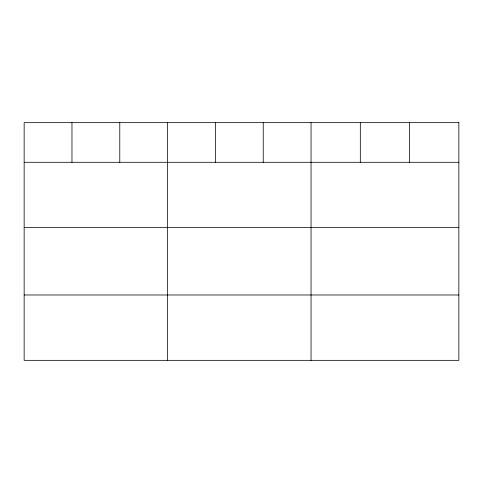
<?xml version="1.0" encoding="UTF-8"?>
<svg xmlns="http://www.w3.org/2000/svg" width="483" height="483" viewBox="0 0 483 483"><rect width="100%" height="100%" fill="white"/><g stroke="black" fill="none" stroke-linecap="round" stroke-linejoin="round"><path stroke-width="0.72" d="M24.15 162.288L458.85 162.288M24.15 227.644L458.85 227.644M24.15 294.986L458.85 294.986M409.584 122.658L409.584 162.288M360.318 122.658L360.318 162.288M311.052 122.658L311.052 360.342M263.235 122.658L263.235 162.288M215.418 122.658L215.418 162.288M167.601 122.658L167.601 360.342M119.784 122.658L119.784 162.288M71.967 122.658L71.967 162.288M458.85 122.658L24.15 122.658L24.15 360.342L458.85 360.342L458.85 122.658"/></g></svg>
